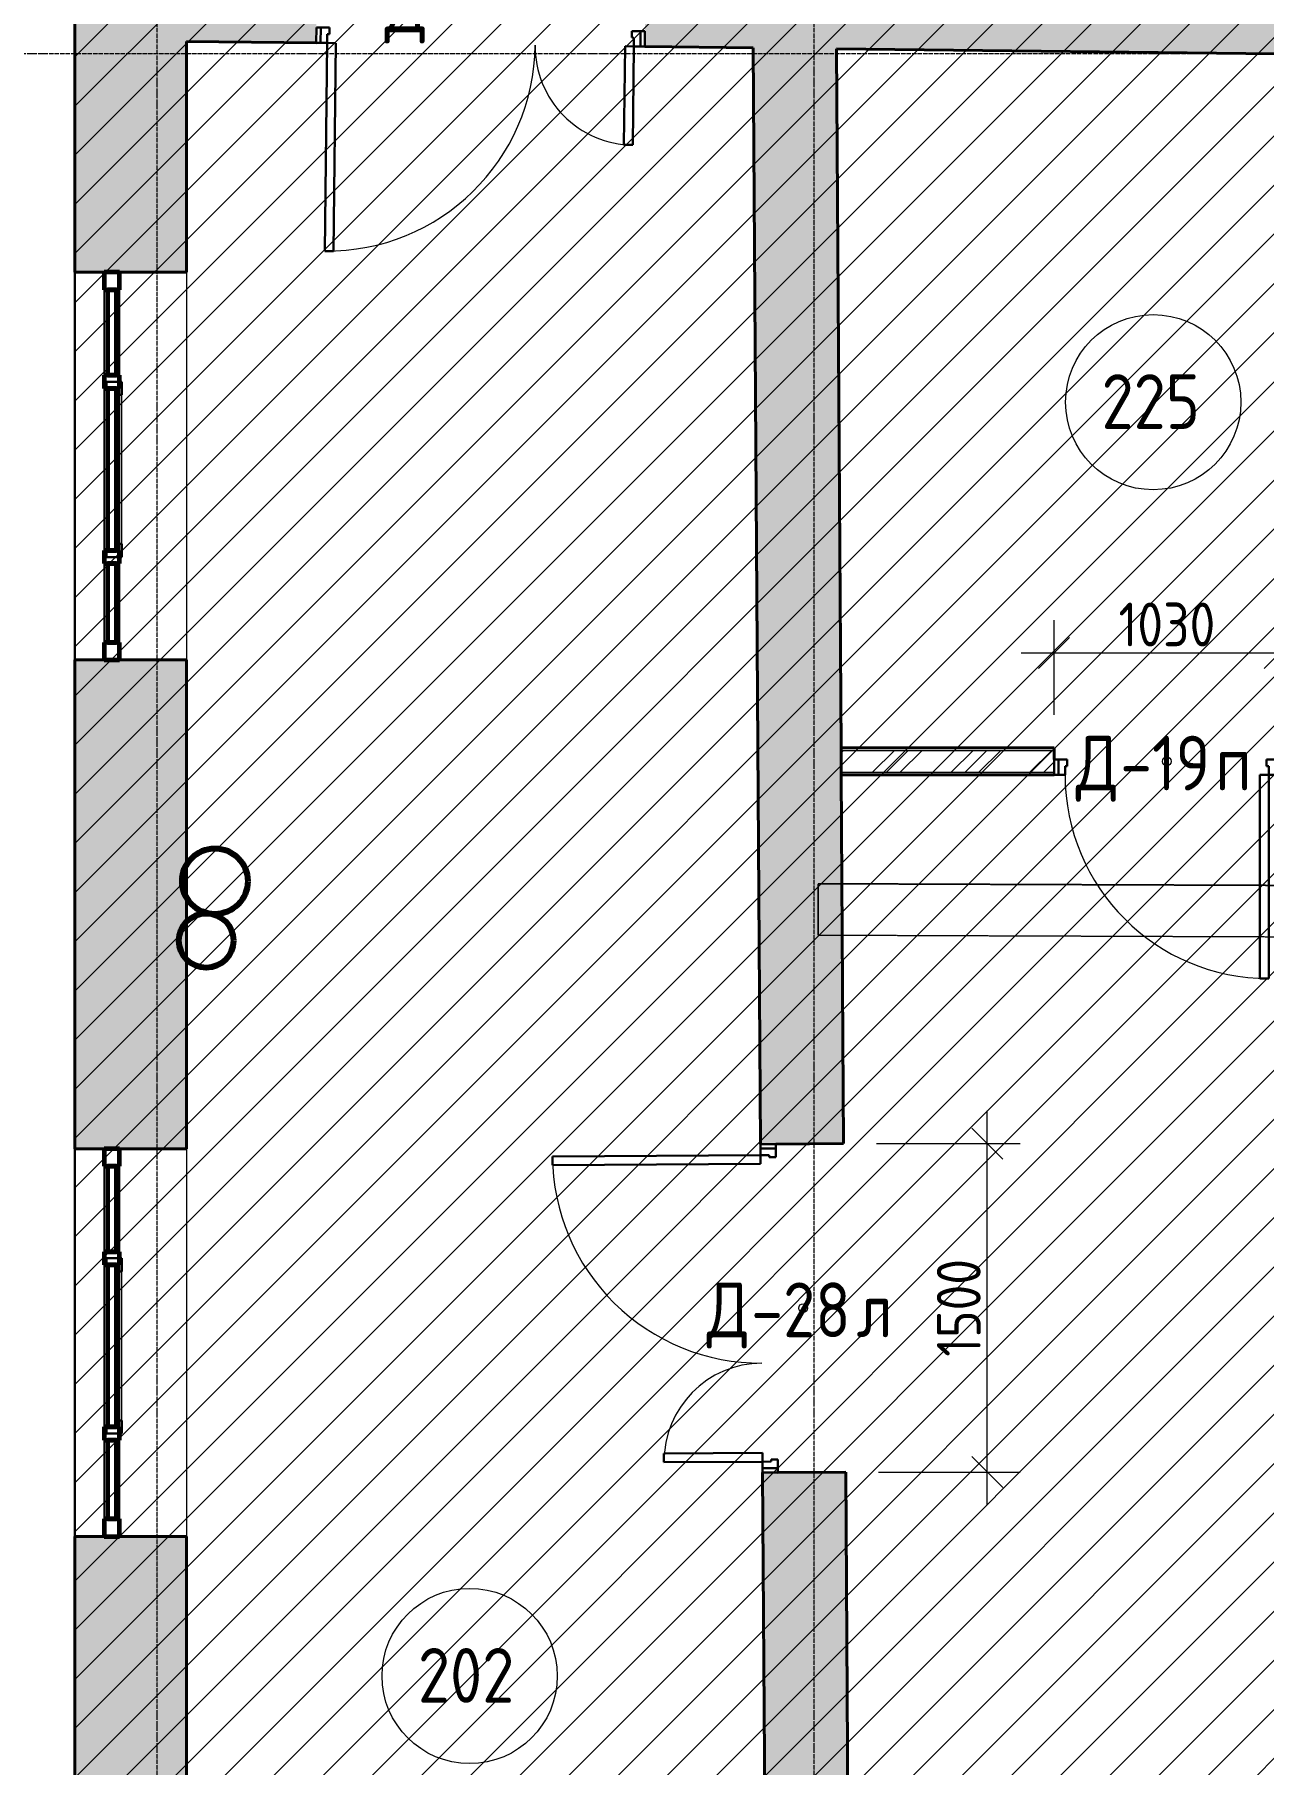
# Model space of a CAD drawing. Header units: millimetres. Extents: x -11886 to 379896, y -8130 to 47743.
# Drawn here: x 153989 to 159600, y 29195 to 37093 of the extents above; entities that cross this region are included whole.
import ezdxf

# ---------------------------------------------------------------- set-up
doc = ezdxf.new("R2010")
doc.units = ezdxf.units.MM
for name, pattern in [('ADSK_Линия сетки', [25, 20, -2.5, 0, -2.5]), ('ADSK_Сверху', [4.5, 3, -1.5]), ('ADSK_Снесено', [4.5, 3, -1.5])]:
    doc.linetypes.add(name, pattern=pattern)
for name, color, linetype, lineweight, true_color in [('_ Окна', 5, 'Continuous', 30, 0x0000ff), ('Витраж', 5, 'Continuous', 18, 0x0000ff), ('Двери', 5, 'Continuous', 18, 0x0000ff), ('Окна', 5, 'Continuous', 18, 0x0000ff), ('Панели витража', 5, 'Continuous', 18, 0x0000ff), ('планы со стояками отопление_dwg', 7, 'Continuous', 9, 0x767676), ('Стены внутренние', 5, 'Continuous', 18, 0x0000ff), ('Стены наружные', 1, 'ADSK_Снесено', 18, 0xff0000), ('Стены штриховка', 5, 'Continuous', 18, 0x0000ff)]:
    doc.layers.add(name, color=color, linetype=linetype, lineweight=lineweight, true_color=true_color)
for name, color, linetype, lineweight in [('Каркас', 7, 'Continuous', 18), ('Марки дверей', 7, 'Continuous', 20), ('Марки помещений', 7, 'Continuous', 20), ('Оси', 7, 'Continuous', 9), ('Размеры', 7, 'Continuous', 9), ('стояки', 7, 'Continuous', 9)]:
    doc.layers.add(name, color=color, linetype=linetype, lineweight=lineweight)
doc.styles.add('GOST Common_1', font='GOST_Common.ttf', dxfattribs={"width": 0.9, "height": 200})
doc.dimstyles.new('ADSK_Основной_2_мм_Округление_до_1_мм', dxfattribs={"dimscale": 304.8, "dimtxt": 201.142999, "dimasz": 0.463911, "dimexe": 0.492126, "dimexo": 0.492126, "dimgap": 0.098425, "dimtad": 1, "dimdec": 0, "dimdsep": 46, "dimtxsty": 'GOST Common_1', "dimblk1": 'OBLIQUE', "dimblk2": 'OBLIQUE', "dimsah": 1, "dimcen": 0.09, "dimdle": 0.492126, "dimazin": 2, "dimtfac": 1, "dimtdec": 4, "dimtix": 1, "dimtmove": 0, "dimatfit": 3, "dimfxl": 1, "dimtvp": 1, "dimtolj": 1, "dimtzin": 0, "dimlwd": 20, "dimlwe": 20, "dimarcsym": 2})

# ---------------------------------------------------------------- blocks, each defined once
blk = doc.blocks.new('Прямоугольный импост - 70х20_60мм-1426885-02 План 2-го этажа маркировочный')
at = {"layer": 'Витраж', "color": 161, "linetype": 'ADSK_Сверху', "true_color": 0xaaaaff}
for p, q in [((3738.5, 34601.9), (3738.5, 34571.9)), ((3808.5, 34601.9), (3808.5, 34571.9)), ((3738.5, 34181.9), (3738.5, 34101.9)), ((3808.5, 34181.9), (3808.5, 34101.9)), ((3738.5, 34101.9), (3808.5, 34101.9))]:
    blk.add_line(p, q, dxfattribs=at)
blk = doc.blocks.new('Прямоугольный импост - 70х20_60мм-1424482-02 План 2-го этажа маркировочный')
at = {"layer": 'Витраж', "color": 161, "linetype": 'ADSK_Сверху', "true_color": 0xaaaaff}
for p, q in [((-80, 35), (0, 35)), ((0, 35), (0, -35)), ((0, -35), (-80, -35))]:
    blk.add_line(p, q, dxfattribs=at)
blk = doc.blocks.new('Прямоугольный импост - 70х20_60мм-1424483-02 План 2-го этажа маркировочный')
at = {"layer": 'Витраж', "color": 161, "linetype": 'ADSK_Сверху', "true_color": 0xaaaaff}
for p, q in [((0, 35), (-80, 35)), ((0, -35), (0, 35)), ((-80, -35), (0, -35))]:
    blk.add_line(p, q, dxfattribs=at)
blk = doc.blocks.new('Прямоугольный импост - 70х20_60мм-1225850-02 План 2-го этажа маркировочный')
at = {"layer": 'Витраж', "color": 161, "linetype": 'ADSK_Сверху', "true_color": 0xaaaaff}
for p, q in [((3738.5, 35401.9), (3738.5, 35371.9)), ((3808.5, 35401.9), (3808.5, 35371.9)), ((3738.5, 34631.9), (3738.5, 34601.9)), ((3808.5, 34631.9), (3808.5, 34601.9))]:
    blk.add_line(p, q, dxfattribs=at)
blk = doc.blocks.new('Витраж-тент со смещением вовне - 60мм 30 сдвиг-1466943-02 План 2-го этажа маркировочный')
at = {"layer": '_ Окна', "color": 161, "linetype": 'ADSK_Сверху', "true_color": 0xaaaaff}
for p, q in [((-400, 25), (-400, -45)), ((-400, 25), (-370, 25)), ((-400, -45), (-400, 25)), ((400, 25), (370, 25)), ((400, -45), (400, 25)), ((400, -45), (400, 25)), ((-340, -45), (-400, -45)), ((-340, -35), (-340, -45)), ((340, -35), (340, -45)), ((340, -45), (400, -45))]:
    blk.add_line(p, q, dxfattribs=at)
at = {"layer": 'Окна', "color": 161, "linetype": 'ADSK_Сверху', "true_color": 0xaaaaff}
blk.add_line((-340, -45), (340, -45), dxfattribs=at)
blk = doc.blocks.new('Прямоугольный импост - 70х20_60мм-1225113-02 План 2-го этажа маркировочный')
at = {"layer": 'Витраж', "color": 161, "linetype": 'ADSK_Сверху', "true_color": 0xaaaaff}
for p, q in [((41045.6, 2434.5), (41015.6, 2434.5)), ((41485.6, 2434.5), (41405.6, 2434.5)), ((41485.6, 2364.5), (41485.6, 2434.5)), ((41045.6, 2364.5), (41015.6, 2364.5)), ((41485.6, 2364.5), (41405.6, 2364.5))]:
    blk.add_line(p, q, dxfattribs=at)
blk = doc.blocks.new('Прямоугольный импост - 70х60мм-1424480-02 План 2-го этажа маркировочный')
at = {"layer": 'Витраж', "color": 161, "linetype": 'ADSK_Сверху', "true_color": 0xaaaaff}
for p, q in [((-30, 35), (30, 35)), ((30, -35), (-30, -35))]:
    blk.add_line(p, q, dxfattribs=at)
blk = doc.blocks.new('Прямоугольный импост - 70х60мм-1225009-02 План 2-го этажа маркировочный')
at = {"layer": 'Витраж', "color": 161, "linetype": 'ADSK_Сверху', "true_color": 0xaaaaff}
for p, q in [((41045.6, 2434.5), (41045.6, 2364.5)), ((41405.6, 2434.5), (41045.6, 2434.5)), ((41405.6, 2364.5), (41405.6, 2434.5)), ((41405.6, 2364.5), (41045.6, 2364.5))]:
    blk.add_line(p, q, dxfattribs=at)
blk = doc.blocks.new('Прямоугольный импост - 70х60мм-1426887-02 План 2-го этажа маркировочный')
at = {"layer": 'Витраж', "color": 161, "linetype": 'ADSK_Сверху', "true_color": 0xaaaaff}
for p, q in [((3808.5, 34571.9), (3738.5, 34571.9)), ((3738.5, 34571.9), (3738.5, 34181.9)), ((3808.5, 34571.9), (3808.5, 34181.9)), ((3738.5, 34181.9), (3808.5, 34181.9))]:
    blk.add_line(p, q, dxfattribs=at)
blk = doc.blocks.new('Прямоугольный импост - 70х60мм-1229542-02 План 2-го этажа маркировочный')
at = {"layer": 'Витраж', "color": 161, "linetype": 'ADSK_Сверху', "true_color": 0xaaaaff}
for p, q in [((3808.5, 35371.9), (3738.5, 35371.9)), ((3738.5, 35371.9), (3738.5, 34631.9)), ((3808.5, 35371.9), (3808.5, 34631.9)), ((3738.5, 34631.9), (3808.5, 34631.9))]:
    blk.add_line(p, q, dxfattribs=at)
blk = doc.blocks.new('Системная панель - _AR_Стекло_40мм_привязка по центру-V155-02 План 2-го этажа маркировочный')
at = {"layer": 'Панели витража', "color": 1, "lineweight": 60, "true_color": 0xff0000}
for p, q in [((180, 20), (-180, 20)), ((-180, 20), (-180, -20)), ((180, -20), (180, 20)), ((-180, -20), (180, -20))]:
    blk.add_line(p, q, dxfattribs=at)
blk = doc.blocks.new('Прямоугольный импост - 70х40_60мм-V8-02 План 2-го этажа маркировочный')
at = {"layer": 'Витраж'}
for p, q in [((41045.6, 2434.5), (41405.6, 2434.5)), ((41045.6, 2364.5), (41405.6, 2364.5))]:
    blk.add_line(p, q, dxfattribs=at)
blk = doc.blocks.new('Прямоугольный импост - 70х20_60мм-V156-02 План 2-го этажа маркировочный')
at = {"layer": 'Витраж', "color": 1, "lineweight": 60, "true_color": 0xff0000}
for p, q in [((-80, 35), (0, 35)), ((-80, -35), (-80, 35)), ((0, 35), (0, -35)), ((0, -35), (-80, -35))]:
    blk.add_line(p, q, dxfattribs=at)
blk = doc.blocks.new('Прямоугольный импост - 70х20_60мм-V157-02 План 2-го этажа маркировочный')
at = {"layer": 'Витраж', "color": 1, "lineweight": 60, "true_color": 0xff0000}
for p, q in [((0, 35), (-80, 35)), ((-80, 35), (-80, -35)), ((0, -35), (0, 35)), ((-80, -35), (0, -35))]:
    blk.add_line(p, q, dxfattribs=at)
blk = doc.blocks.new('Системная панель - _AR_Стекло_40мм_привязка по центру-V158-02 План 2-го этажа маркировочный')
at = {"layer": 'Панели витража', "color": 1, "lineweight": 60, "true_color": 0xff0000}
for p, q in [((195, 20), (-195, 20)), ((-195, 20), (-195, -20)), ((195, -20), (195, 20)), ((-195, -20), (195, -20))]:
    blk.add_line(p, q, dxfattribs=at)
blk = doc.blocks.new('Прямоугольный импост - 70х40_60мм-1426886-02 План 2-го этажа маркировочный')
at = {"layer": 'Витраж'}
for p, q in [((3738.5, 34181.9), (3738.5, 34571.9)), ((3808.5, 34181.9), (3808.5, 34571.9))]:
    blk.add_line(p, q, dxfattribs=at)
blk = doc.blocks.new('Системная панель - _AR_Стекло_40мм_привязка по центру-V159-02 План 2-го этажа маркировочный')
at = {"layer": 'Панели витража', "color": 1, "lineweight": 60, "true_color": 0xff0000}
for p, q in [((370, 20), (-370, 20)), ((-370, 20), (-370, -20)), ((370, -20), (370, 20)), ((-370, -20), (370, -20))]:
    blk.add_line(p, q, dxfattribs=at)
blk = doc.blocks.new('Прямоугольный импост - 70х40_60мм-1229684-02 План 2-го этажа маркировочный')
at = {"layer": 'Витраж'}
for p, q in [((3738.5, 34631.9), (3738.5, 35371.9)), ((3808.5, 34631.9), (3808.5, 35371.9))]:
    blk.add_line(p, q, dxfattribs=at)
blk = doc.blocks.new('Прямоугольный импост - 70х60мм-V160-02 План 2-го этажа маркировочный')
at = {"layer": 'Витраж', "color": 1, "lineweight": 60, "true_color": 0xff0000}
for p, q in [((-30, 35), (30, 35)), ((-30, -35), (-30, 35)), ((30, 35), (30, -35)), ((30, -35), (-30, -35))]:
    blk.add_line(p, q, dxfattribs=at)
blk = doc.blocks.new('Прямоугольный импост - 70х40_60мм-V161-02 План 2-го этажа маркировочный')
at = {"layer": 'Витраж'}
for p, q in [((46168.2, 35777.8), (46168.2, 35387.8)), ((46238.2, 35777.8), (46238.2, 35387.8))]:
    blk.add_line(p, q, dxfattribs=at)
blk = doc.blocks.new('AC_Дверь_Двупольная - Д-28л 1500х2200h-2039724-02 План 2-го этажа маркировочный')
at = {"layer": 'Двери', "lineweight": 30}
for p, q in [((700, 1140), (660, 1140)), ((660, 1140), (660, 190)), ((700, 190), (700, 1140)), ((-700, 640), (-660, 640)), ((-700, 190), (-700, 640)), ((-660, 640), (-660, 190)), ((-750, 190), (-730, 190)), ((-750, 120), (-750, 190)), ((-730, 190), (-700, 190)), ((-730, 120), (-730, 190)), ((-730, 190), (-730, 120)), ((-660, 190), (-700, 190)), ((-700, 190), (-700, 150)), ((660, 190), (700, 190)), ((730, 190), (700, 190)), ((700, 190), (700, 150)), ((730, 120), (730, 190)), ((750, 190), (730, 190)), ((730, 190), (730, 120)), ((750, 120), (750, 190)), ((-730, 120), (-750, 120)), ((-690, 120), (-730, 120)), ((-700, 150), (-690, 150)), ((-690, 150), (-690, 120)), ((700, 150), (690, 150)), ((690, 150), (690, 120)), ((690, 120), (730, 120)), ((730, 120), (750, 120))]:
    blk.add_line(p, q, dxfattribs=at)
at = {"layer": 'Двери'}
for centre, radius, start, end in [((700, 190), 950, 90, 180), ((-700, 190), 450, 360, 90)]:
    blk.add_arc(centre, radius, start, end, dxfattribs=at)
blk = doc.blocks.new('AC_Дверь_Однопольная - Д-19п 1030х2200h-1983218-02 План 2-го этажа маркировочный')
at = {"layer": 'Двери', "lineweight": 30}
for p, q in [((-465, 992), (-425, 992)), ((-465, 62), (-465, 992)), ((-425, 992), (-425, 62)), ((-515, 62), (-495, 62)), ((-515, -8), (-515, 62)), ((-495, 62), (-465, 62)), ((-495, -8), (-495, 62)), ((-495, 62), (-495, -8)), ((-425, 62), (-465, 62)), ((-465, 62), (-465, 22)), ((-465, 22), (-455, 22)), ((-455, 22), (-455, -8)), ((455, 22), (465, 22)), ((455, -8), (455, 22)), ((465, 62), (495, 62)), ((465, 22), (465, 62)), ((495, 62), (495, -8)), ((495, 62), (515, 62)), ((495, -8), (495, 62)), ((515, 62), (515, -8)), ((-495, -8), (-515, -8)), ((-455, -8), (-495, -8)), ((495, -8), (455, -8)), ((515, -8), (495, -8))]:
    blk.add_line(p, q, dxfattribs=at)
at = {"layer": 'Двери'}
blk.add_arc((-465, 62), 930, 0, 90, dxfattribs=at)
blk = doc.blocks.new('планы со стояками отопление_dwg-1484427-02 План 2-го этажа маркировочный')
at = {"layer": 'стояки', "color": 6, "lineweight": 80, "true_color": 0xff00ff}
blk.add_circle((219929.2, 271634), 149.9, dxfattribs=at)
at = {"layer": 'стояки', "color": 246, "lineweight": 80, "true_color": 0x7f001f}
blk.add_circle((219889.5, 271363), 124.3, dxfattribs=at)
blk = doc.blocks.new('ADSK_Марка_Помещение_ОдноЗначение - Номер-247393-02 План 2-го этажа маркировочный')
at = {"layer": 'Марки помещений'}
blk.add_circle((0, 0), 4, dxfattribs=at)
blk = doc.blocks.new('ADSK_Марка_Дверь - Типоразмер_ADSK_Марка-58376-02 План 2-го этажа маркировочный')
at = {"layer": 'Марки дверей', "lineweight": 9}
blk.add_circle((0, 0), 0.2, dxfattribs=at)
blk = doc.blocks.new('_Oblique')
at = {"color": 0, "linetype": 'ByBlock', "lineweight": -2}
blk.add_line((-0.5, -0.5), (0.5, 0.5), dxfattribs=at)
blk = doc.blocks.new('*D1603')
at = {"layer": 'Defpoints', "color": 0, "transparency": 16777216}
for p in [(159674.7, 34269.9), (158644.7, 33837), (159674.7, 33837)]:
    blk.add_point(p, dxfattribs=at)
at = {"layer": 'Размеры', "color": 0, "lineweight": 20, "transparency": 16777216}
for p, q in [((158644.7, 33987), (158644.7, 34419.9)), ((159674.7, 33987), (159674.7, 34419.9)), ((158494.7, 34269.9), (159824.7, 34269.9))]:
    blk.add_line(p, q, dxfattribs=at)
at = {"layer": 'Размеры', "color": 0, "lineweight": 20, "transparency": 16777216, "xscale": 141.4, "yscale": 141.4, "zscale": 141.4, "rotation": 180}
blk.add_blockref('_Oblique', (158644.7, 34269.9), dxfattribs=at)
at = {"layer": 'Размеры', "color": 0, "lineweight": 20, "transparency": 16777216, "xscale": 141.4, "yscale": 141.4, "zscale": 141.4}
blk.add_blockref('_Oblique', (159674.7, 34269.9), dxfattribs=at)
at = {"layer": 'Размеры', "color": 0, "lineweight": 20, "transparency": 16777216, "insert": (159159.7, 34399.9), "char_height": 200, "width": 560.473, "attachment_point": 5, "style": 'GOST Common_1'}
blk.add_mtext('\\A1;1030', dxfattribs=at)
blk = doc.blocks.new('*D1606')
at = {"layer": 'Defpoints', "color": 0, "transparency": 16777216}
for p in [(157683.5, 32029.8), (158339.3, 32029.8), (157693.2, 30529.8)]:
    blk.add_point(p, dxfattribs=at)
at = {"layer": 'Размеры', "color": 0, "lineweight": 20, "transparency": 16777216}
for p, q in [((158339.3, 30379.8), (158339.3, 32179.8)), ((157833.5, 32029.8), (158489.3, 32029.8)), ((157843.2, 30529.8), (158489.3, 30529.8))]:
    blk.add_line(p, q, dxfattribs=at)
at = {"layer": 'Размеры', "color": 0, "lineweight": 20, "transparency": 16777216, "xscale": 141.4, "yscale": 141.4, "zscale": 141.4}
for p, rotation in [((158339.3, 32029.8), 90), ((158339.3, 30529.8), 270)]:
    blk.add_blockref('_Oblique', p, dxfattribs=dict(at, rotation=rotation))
at = {"layer": 'Размеры', "color": 0, "lineweight": 20, "transparency": 16777216, "insert": (158209.3, 31279.8), "char_height": 200, "width": 560.473, "attachment_point": 5, "rotation": 90, "style": 'GOST Common_1'}
blk.add_mtext('\\A1;1500', dxfattribs=at)

msp = doc.modelspace()

# ---------------------------------------------------------------- hatches: boundary and pattern name
at = {"lineweight": 13, "true_color": 0x636466, "transparency": 33554559}
h = msp.add_hatch(dxfattribs=at)
h.set_pattern_fill('ANSI31', color=251, scale=50)
h.set_pattern_definition([(45, (108139.4, 85026.59), (-112.2532, 112.2532), [])])
h.paths.add_polyline_path([(158072.8, 8682.3), (164353.35, 8682.3), (164172.02, 43909.21), (154172.61, 43909.21), (154172.61, 21084.06), (154859.25, 21054.57), (154861.07, 11328.12), (108910.53, 11328.12), (108910.53, 8679.25), (108429.9, 8679.25), (108429.9, 456.79), (116412.4, 422.02), (116412.4, 2336.48), (127112.04, 2336.48), (127112.04, -2582.57), (139475.8, -2582.57), (139475.8, 2335.74), (150176.33, 2256.79), (150176.33, 300.23), (158072.8, 300.23)])
at = {"layer": 'Стены внутренние', "true_color": 0xc0c0c0}
h = msp.add_hatch(color=9, dxfattribs=at)
h.paths.add_polyline_path([(163814.86, 36958.95), (163814.86, 37338.97), (156779.73, 37418.65), (156776.22, 37038.67), (162872.27, 36969.62)])
h.paths.add_polyline_path([(155275.52, 37055.67), (155279.82, 37435.64), (154682.61, 37441.87), (154682.61, 37062.38), (155248.3, 37055.97)])
h = msp.add_hatch(color=9, dxfattribs=at)
h.paths.add_polyline_path([(157755, 21041.66), (157745.78, 22458.57), (157365.78, 22456.1), (157374.98, 21043.41), (157701.08, 21041.9)])
h.paths.add_polyline_path([(157356.95, 23813.89), (157736.94, 23816.36), (157693.24, 30529.8), (157313.25, 30527.33), (157327.16, 28389.84)])
h.paths.add_polyline_path([(157303.48, 32027.29), (157683.48, 32029.77), (157650.94, 37028.76), (157270.9, 37033.07), (157300.27, 32520.27)])
at = {"layer": 'Стены внутренние', "lineweight": 9}
h = msp.add_hatch(dxfattribs=at)
h.set_pattern_fill('FP_1', color=256, style=0, pattern_type=2)
h.set_pattern_definition([(45, (108139.4, 150), (-179.6051, 179.6051), []), (45, (108202.9, 150), (0, 359.2102), []), (45, (108075.9, 150), (0, 359.2102), [])])
h.paths.add_polyline_path([(162847.84, 33725.03), (163814.86, 33725.03), (163814.86, 33825.03), (162729.74, 33825.03), (162729.74, 33725.03)])
h.paths.add_polyline_path([(159674.74, 33725.03), (161699.74, 33725.03), (161699.74, 33825.03), (159674.74, 33825.03), (159674.74, 33783.03)])
h.paths.add_polyline_path([(158644.74, 33725.03), (158644.74, 33825.03), (157671.79, 33825.03), (157672.44, 33725.03), (157683.48, 33725.03)])
at = {"layer": 'Стены наружные', "linetype": 'Continuous', "true_color": 0xc0c0c0}
h = msp.add_hatch(color=9, dxfattribs=at)
h.paths.add_polyline_path([(154172.61, 21084.06), (154682.61, 21084.06), (154682.61, 22282.06), (154172.61, 22282.06), (154172.61, 21104.22)])
h.paths.add_polyline_path([(154172.61, 24052.06), (154682.61, 24052.06), (154682.61, 26215.57), (154172.61, 26215.57), (154172.61, 25996.81)])
h.paths.add_polyline_path([(154172.61, 27985.57), (154682.61, 27985.57), (154682.61, 30235.94), (154172.61, 30235.94), (154172.61, 29258.54)])
h.paths.add_polyline_path([(154595.98, 32005.94), (154682.61, 32005.94), (154682.61, 34237.83), (154172.61, 34237.83), (154172.61, 32005.94)])
h.paths.add_polyline_path([(154172.61, 36007.83), (154682.61, 36007.83), (154682.61, 43399.21), (154172.61, 43399.21), (154172.61, 37412.86)])

# ---------------------------------------------------------------- linework, layer by layer
at = {"color": 251, "lineweight": 30, "true_color": 0x636466}
msp.add_lwpolyline([(154172.61, 21084.06), (154172.61, 43909.21), (164172.02, 43909.21), (164353.35, 8682.3), (158072.8, 8682.3), (158072.8, 300.23), (150176.33, 300.23), (150176.33, 2256.79), (139375.37, 2336.48), (139475.8, 2335.74), (139475.8, -2582.57), (127112.04, -2582.57), (127112.04, 2336.48), (116412.4, 2336.48), (116412.4, 422.02), (108429.9, 456.79), (108429.9, 8679.25)], dxfattribs=at)
at = {"layer": 'Каркас', "color": 253, "linetype": 'ADSK_Сверху', "true_color": 0xaaaaaa}
for p, q in [((157567.7, 33216.27), (157566.85, 32981.87)), ((157567.7, 33216.27), (163920.34, 33193.21)), ((157566.85, 32981.87), (163919.48, 32958.81))]:
    msp.add_line(p, q, dxfattribs=at)
at = {"layer": 'Каркас', "color": 253, "linetype": 'ADSK_Сверху', "true_color": 0xb2b2b2}
for p in [(157566.85, 32981.87), (163920.34, 33193.21)]:
    msp.add_line(p, (157567.7, 33216.27), dxfattribs=at)
at = {"layer": 'Оси', "linetype": 'ADSK_Линия сетки'}
for p, q in [((154549.31, -5917.65), (154549.31, 44684.79)), ((157549.31, -5917.65), (157549.31, 44684.79)), ((97053.17, 37006.79), (165281.12, 37006.79))]:
    msp.add_line(p, q, dxfattribs=at)
at = {"layer": 'Стены внутренние', "color": 18, "lineweight": 40, "true_color": 0x000000}
for p, q in [((154682.61, 37062.38), (155275.52, 37055.67)), ((156775.42, 37038.68), (157270.9, 37033.07)), ((157270.9, 37033.07), (157303.48, 32027.29)), ((157671.71, 33837.03), (157650.94, 37028.76)), ((157650.94, 37028.76), (160590.24, 36995.47)), ((158644.74, 33837.03), (157671.71, 33837.03)), ((157671.72, 33835.03), (157672.51, 33715.03)), ((158644.74, 33783.03), (158644.74, 33837.03)), ((157672.52, 33713.03), (158644.74, 33713.03)), ((157683.48, 32029.77), (157672.52, 33713.03)), ((157373.48, 32027.75), (157683.48, 32029.77)), ((157313.25, 30527.33), (157374.98, 21043.41)), ((157693.24, 30529.8), (157383.25, 30527.78)), ((157755, 21041.66), (157693.24, 30529.8))]:
    msp.add_line(p, q, dxfattribs=at)
at = {"layer": 'Стены наружные', "color": 18, "linetype": 'Continuous', "lineweight": 40, "true_color": 0x000000}
for p, q in [((154172.61, 43909.21), (154172.61, 36007.83)), ((154682.61, 36007.83), (154682.61, 37062.38)), ((154172.61, 36007.83), (154682.61, 36007.83)), ((154172.61, 34237.83), (154172.61, 32005.94)), ((154682.61, 34237.83), (154172.61, 34237.83)), ((154682.61, 32005.94), (154682.61, 34237.83)), ((154172.61, 32005.94), (154682.61, 32005.94)), ((154172.61, 30235.94), (154172.61, 27985.57)), ((154682.61, 30235.94), (154172.61, 30235.94)), ((154682.61, 27985.57), (154682.61, 30235.94))]:
    msp.add_line(p, q, dxfattribs=at)
at = {"layer": 'Стены наружные', "color": 18, "linetype": 'Continuous', "true_color": 0x000000}
for p, q in [((154172.61, 34237.83), (154172.61, 36007.83)), ((154682.61, 36007.83), (154682.61, 34237.83)), ((154172.61, 30235.94), (154172.61, 32005.94)), ((154682.61, 32005.94), (154682.61, 30235.94))]:
    msp.add_line(p, q, dxfattribs=at)
at = {"layer": 'Стены штриховка'}
for p, q in [((157671.71, 33837.03), (157671.72, 33835.03)), ((157671.72, 33835.03), (158644.74, 33835.03)), ((157671.79, 33825.03), (158644.74, 33825.03)), ((157672.44, 33725.03), (158644.74, 33725.03)), ((157672.51, 33715.03), (157672.52, 33713.03)), ((157672.51, 33715.03), (158644.74, 33715.03))]:
    msp.add_line(p, q, dxfattribs=at)

# ---------------------------------------------------------------- block references
at = {"layer": '_ Окна', "color": 161, "linetype": 'ADSK_Сверху', "true_color": 0xaaaaff, "rotation": 89.9999999999992}
for p in [(154342.61, 35107.83), (154342.61, 31105.94)]:
    msp.add_blockref('Витраж-тент со смещением вовне - 60мм 30 сдвиг-1466943-02 План 2-го этажа маркировочный', p, dxfattribs=at)
at = {"layer": 'Витраж', "color": 161, "linetype": 'ADSK_Сверху', "true_color": 0xaaaaff}
for name, p, rotation in [('Прямоугольный импост - 70х20_60мм-1426885-02 План 2-го этажа маркировочный', (158116.11, 70109.73), 180), ('Прямоугольный импост - 70х60мм-1426887-02 План 2-го этажа маркировочный', (158116.11, 70109.73), 180), ('Прямоугольный импост - 70х20_60мм-1225850-02 План 2-го этажа маркировочный', (158116.11, 70109.73), 180), ('Прямоугольный импост - 70х60мм-1229542-02 План 2-го этажа маркировочный', (158116.11, 70109.73), 180), ('Прямоугольный импост - 70х20_60мм-1225113-02 План 2-го этажа маркировочный', (151943.11, 75723.46), 269.9999999999989), ('Прямоугольный импост - 70х60мм-1225009-02 План 2-го этажа маркировочный', (151943.11, 75723.46), 269.9999999999989), ('Прямоугольный импост - 70х20_60мм-1424483-02 План 2-го этажа маркировочный', (154342.61, 34237.83), 269.9999999999992), ('Прямоугольный импост - 70х20_60мм-1426885-02 План 2-го этажа маркировочный', (158116.11, 66107.84), 180), ('Прямоугольный импост - 70х60мм-1426887-02 План 2-го этажа маркировочный', (158116.11, 66107.84), 180), ('Прямоугольный импост - 70х20_60мм-1225850-02 План 2-го этажа маркировочный', (158116.11, 66107.84), 180), ('Прямоугольный импост - 70х60мм-1229542-02 План 2-го этажа маркировочный', (158116.11, 66107.84), 180), ('Прямоугольный импост - 70х20_60мм-1225113-02 План 2-го этажа маркировочный', (151943.11, 71721.57), 269.9999999999989), ('Прямоугольный импост - 70х60мм-1225009-02 План 2-го этажа маркировочный', (151943.11, 71721.57), 269.9999999999989), ('Прямоугольный импост - 70х20_60мм-1424483-02 План 2-го этажа маркировочный', (154342.61, 30235.94), 269.9999999999992)]:
    msp.add_blockref(name, p, dxfattribs=dict(at, rotation=rotation))
at = {"layer": 'Витраж', "color": 161, "linetype": 'ADSK_Сверху', "true_color": 0xaaaaff, "extrusion": (0, 0, -1), "rotation": 90.00000000000081}
for name, p in [('Прямоугольный импост - 70х20_60мм-1424482-02 План 2-го этажа маркировочный', (-154342.61, 36007.83)), ('Прямоугольный импост - 70х60мм-1424480-02 План 2-го этажа маркировочный', (-154342.61, 35507.83)), ('Прямоугольный импост - 70х60мм-1424480-02 План 2-го этажа маркировочный', (-154342.61, 34707.83)), ('Прямоугольный импост - 70х20_60мм-1424482-02 План 2-го этажа маркировочный', (-154342.61, 32005.94)), ('Прямоугольный импост - 70х60мм-1424480-02 План 2-го этажа маркировочный', (-154342.61, 31505.94)), ('Прямоугольный импост - 70х60мм-1424480-02 План 2-го этажа маркировочный', (-154342.61, 30705.94))]:
    msp.add_blockref(name, p, dxfattribs=at)
at = {"layer": 'Витраж', "extrusion": (0, 0, -1), "rotation": 90.00000000000081}
for name, p in [('Прямоугольный импост - 70х20_60мм-V156-02 План 2-го этажа маркировочный', (-154342.61, 36007.83)), ('Прямоугольный импост - 70х60мм-V160-02 План 2-го этажа маркировочный', (-154342.61, 35507.83)), ('Прямоугольный импост - 70х60мм-V160-02 План 2-го этажа маркировочный', (-154342.61, 34707.83)), ('Прямоугольный импост - 70х20_60мм-V156-02 План 2-го этажа маркировочный', (-154342.61, 32005.94)), ('Прямоугольный импост - 70х60мм-V160-02 План 2-го этажа маркировочный', (-154342.61, 31505.94)), ('Прямоугольный импост - 70х60мм-V160-02 План 2-го этажа маркировочный', (-154342.61, 30705.94))]:
    msp.add_blockref(name, p, dxfattribs=at)
at = {"layer": 'Витраж'}
msp.add_blockref('Прямоугольный импост - 70х40_60мм-V161-02 План 2-го этажа маркировочный', (108139.4, 150), dxfattribs=at)
for name, p, rotation in [('Прямоугольный импост - 70х40_60мм-1229684-02 План 2-го этажа маркировочный', (158116.11, 70109.73), 180), ('Прямоугольный импост - 70х40_60мм-V8-02 План 2-го этажа маркировочный', (151943.11, 75723.46), 269.9999999999989), ('Прямоугольный импост - 70х20_60мм-V157-02 План 2-го этажа маркировочный', (154342.61, 34237.83), 269.9999999999992), ('Прямоугольный импост - 70х40_60мм-1426886-02 План 2-го этажа маркировочный', (158116.11, 66107.84), 180), ('Прямоугольный импост - 70х40_60мм-1229684-02 План 2-го этажа маркировочный', (158116.11, 66107.84), 180), ('Прямоугольный импост - 70х40_60мм-V8-02 План 2-го этажа маркировочный', (151943.11, 71721.57), 269.9999999999989), ('Прямоугольный импост - 70х20_60мм-V157-02 План 2-го этажа маркировочный', (154342.61, 30235.94), 269.9999999999992)]:
    msp.add_blockref(name, p, dxfattribs=dict(at, rotation=rotation))
at = {"layer": 'Двери'}
for name, p, rotation in [('AC_Дверь_Двупольная - Д-28л 1500х2200h-2039724-02 План 2-го этажа маркировочный', (156027.62, 37237.16), 179.3510806039891), ('AC_Дверь_Однопольная - Д-19п 1030х2200h-1983218-02 План 2-го этажа маркировочный', (159159.74, 33775.03), 180), ('AC_Дверь_Двупольная - Д-28л 1500х2200h-2039724-02 План 2-го этажа маркировочный', (157498.36, 31278.55), 90.37294423936139)]:
    msp.add_blockref(name, p, dxfattribs=dict(at, rotation=rotation))
at = {"layer": 'Марки дверей', "xscale": 99.99999999999993, "yscale": 99.99999999999993, "zscale": 99.99999999999993}
for p in [(159159.74, 33775.03), (157498.36, 31278.55)]:
    msp.add_blockref('ADSK_Марка_Дверь - Типоразмер_ADSK_Марка-58376-02 План 2-го этажа маркировочный', p, dxfattribs=at)
at = {"layer": 'Марки помещений', "xscale": 99.99999999999993, "yscale": 99.99999999999993, "zscale": 99.99999999999993}
for p in [(159097.43, 35414.93), (155975.85, 29598.74)]:
    msp.add_blockref('ADSK_Марка_Помещение_ОдноЗначение - Номер-247393-02 План 2-го этажа маркировочный', p, dxfattribs=at)
at = {"layer": 'Панели витража', "rotation": 89.9999999999992}
for name, p in [('Системная панель - _AR_Стекло_40мм_привязка по центру-V158-02 План 2-го этажа маркировочный', (154342.61, 35732.83)), ('Системная панель - _AR_Стекло_40мм_привязка по центру-V159-02 План 2-го этажа маркировочный', (154342.61, 35107.83)), ('Системная панель - _AR_Стекло_40мм_привязка по центру-V155-02 План 2-го этажа маркировочный', (154342.61, 34497.83)), ('Системная панель - _AR_Стекло_40мм_привязка по центру-V158-02 План 2-го этажа маркировочный', (154342.61, 31730.94)), ('Системная панель - _AR_Стекло_40мм_привязка по центру-V159-02 План 2-го этажа маркировочный', (154342.61, 31105.94)), ('Системная панель - _AR_Стекло_40мм_привязка по центру-V155-02 План 2-го этажа маркировочный', (154342.61, 30495.94))]:
    msp.add_blockref(name, p, dxfattribs=at)
at = {"layer": 'планы со стояками отопление_dwg', "color": 6, "true_color": 0xff00ff}
msp.add_blockref('планы со стояками отопление_dwg-1484427-02 План 2-го этажа маркировочный', (-65116.64, -238406.38), dxfattribs=at)

# ---------------------------------------------------------------- texts
at = {"layer": 'Марки дверей', "lineweight": 9, "char_height": 250, "attachment_point": 1, "style": 'GOST Common_1'}
for s, insert, width in [('\\fGOST Common|b0|i0|c204|p34|;\\W.9;Д', (155587.79, 37354.17), 245.3164), ('\\fGOST Common|b0|i0|c204|p34|;\\W.9;Д', (158743.77, 33892.05), 245.3164), ('-19', (158946.17, 33892.05), 526.7087), ('\\fGOST Common|b0|i0|c204|p34|;\\W.9;п', (159380.75, 33892.05), 194.8101), ('\\fGOST Common|b0|i0|c204|p34|;\\W.9;Д', (157058.53, 31395.56), 245.3164), ('-28', (157260.94, 31395.56), 584.4302), ('\\fGOST Common|b0|i0|c204|p34|;\\W.9;л', (157743.14, 31395.56), 194.8101)]:
    msp.add_mtext(s, dxfattribs=dict(at, insert=insert, width=width))
at = {"layer": 'Марки помещений', "lineweight": 9, "char_height": 250, "width": 584.4302, "attachment_point": 1, "style": 'GOST Common_1'}
for s, insert in [('225', (158861.17, 35542.66)), ('202', (155739.6, 29726.46))]:
    msp.add_mtext(s, dxfattribs=dict(at, insert=insert))

# ---------------------------------------------------------------- dimensions: what is measured, and where the dimension line sits
at = {"layer": 'Размеры', "lineweight": 20}
dim = msp.add_linear_dim(base=(159674.74, 34269.88), p1=(158644.74, 33837.03), p2=(159674.74, 33837.03), dimstyle='ADSK_Основной_2_мм_Округление_до_1_мм', override={"dimpost": '<>', "dimfxl": 1030}, dxfattribs=at)
dim.commit()
dim.dimension.update_dxf_attribs({"geometry": '*D1603', "text_midpoint": (159159.74, 34399.88)})
dim = msp.add_linear_dim(base=(158339.27, 32029.77), p1=(157693.24, 30529.8), p2=(157683.48, 32029.77), angle=90, dimstyle='ADSK_Основной_2_мм_Округление_до_1_мм', override={"dimpost": '<>', "dimfxl": 1500}, dxfattribs=at)
dim.commit()
dim.dimension.update_dxf_attribs({"geometry": '*D1606', "text_midpoint": (158209.27, 31279.78)})

doc.saveas('drawing.dxf')
